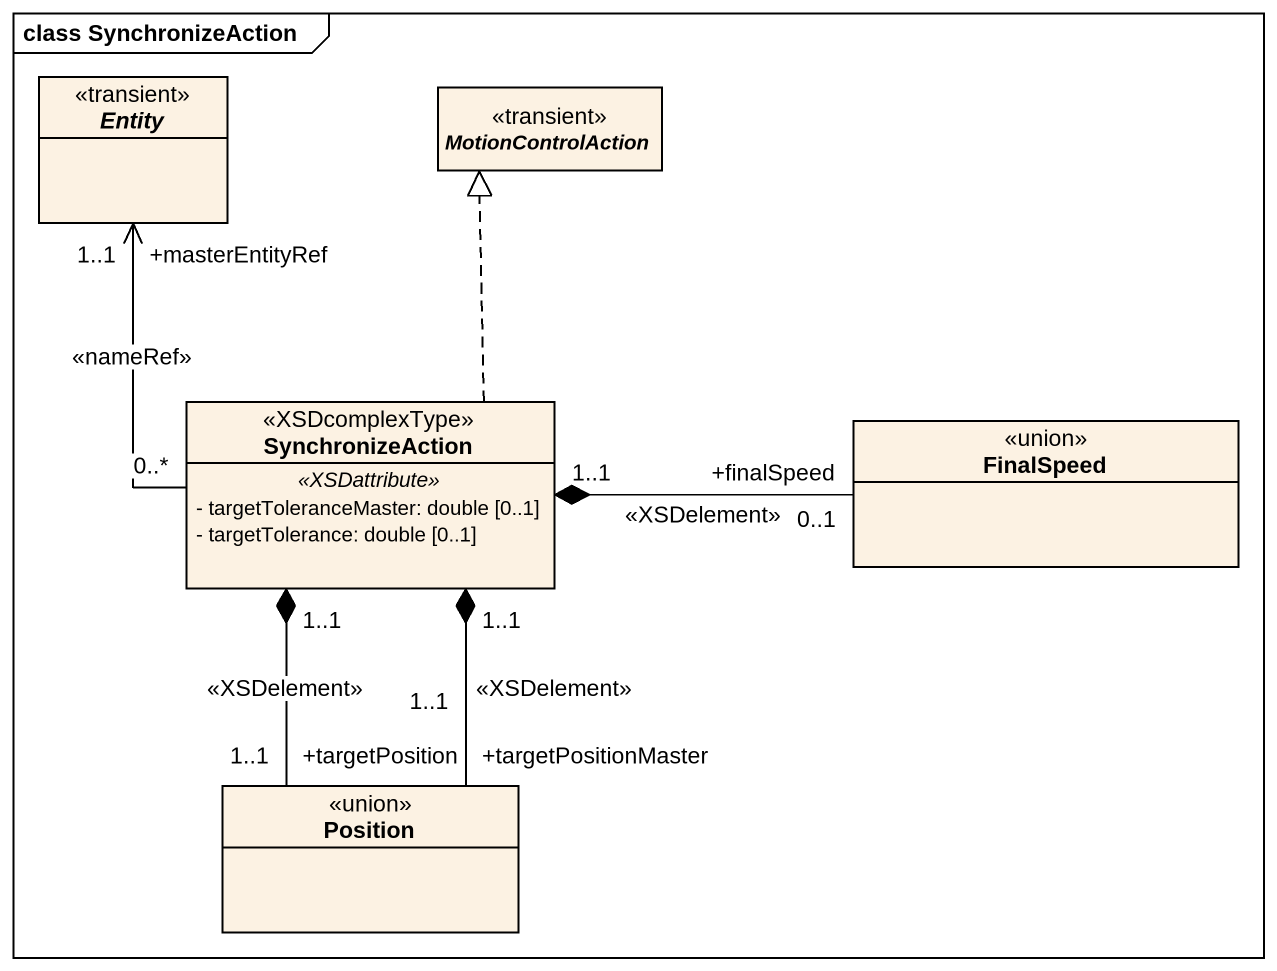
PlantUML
@startuml
mainframe class SynchronizeAction
hide circle
hide empty members
skinparam classAttributeIconSize 0
interface "Entity" as Entity_ <<transient>>
interface MotionControlAction <<transient>>
class SynchronizeAction <<XSDcomplexType>> {
  .. <<XSDattribute>> ..
  - targetToleranceMaster: double [0..1]
  - targetTolerance: double [0..1]
}
class FinalSpeed <<union>>
class Position <<union>>
SynchronizeAction "0..*" -up-> "+masterEntityRef\n1..1" Entity_ : <<nameRef>>
SynchronizeAction .up.|> MotionControlAction
SynchronizeAction "1..1" *-right- "+finalSpeed\n0..1" FinalSpeed : <<XSDelement>>
SynchronizeAction "1..1" *-- "+targetPosition\n1..1" Position : <<XSDelement>>
SynchronizeAction "1..1" *-- "+targetPositionMaster\n1..1" Position : <<XSDelement>>
@enduml
